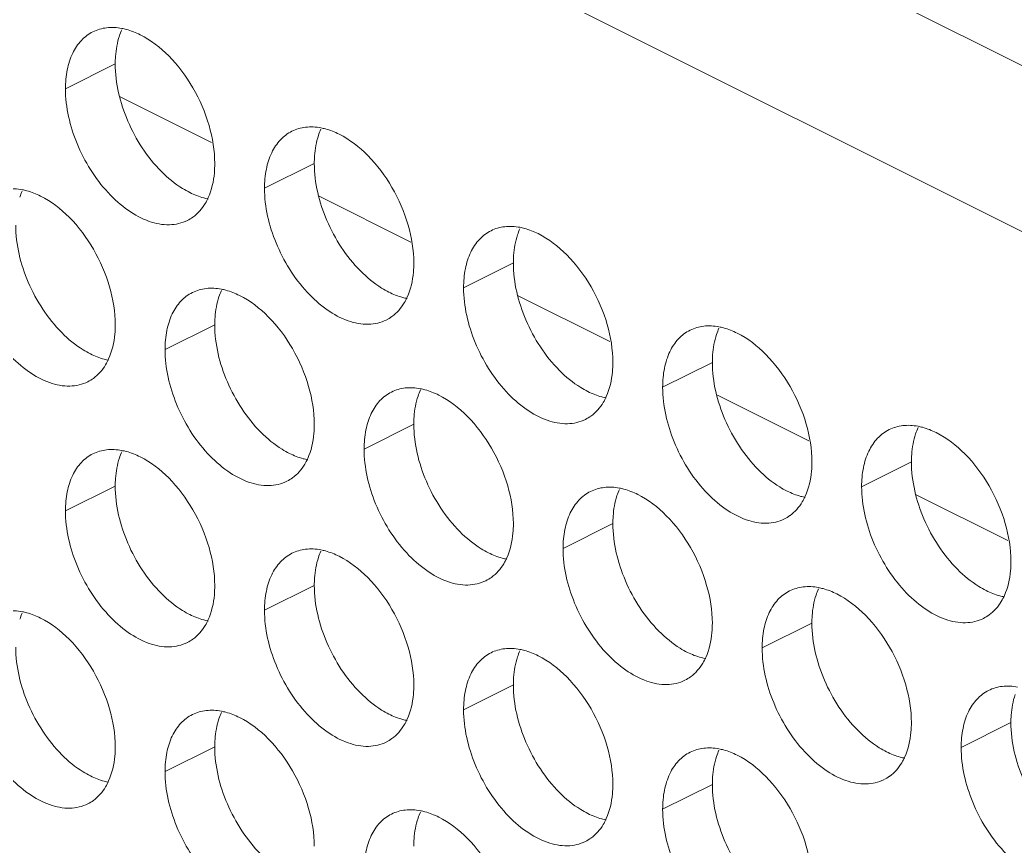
# Model space of a CAD drawing. Header units: millimetres. Extents: x 0 to 2524, y 0 to 1785.
# Drawn here: x 1830.66 to 1841.97, y 907.32 to 916.72 of the extents above; entities that cross this region are included whole.
import ezdxf

# ---------------------------------------------------------------- set-up
doc = ezdxf.new("R2010")
doc.units = ezdxf.units.MM
doc.header["$LTSCALE"] = 0.1
doc.layers.get('0').update_dxf_attribs({"lineweight": 13})
doc.layers.add('标注', color=251, linetype='Continuous', lineweight=9)

msp = doc.modelspace()

# ---------------------------------------------------------------- linework, layer by layer
for p, q in [((1809.692, 932.381), (1900.189, 887.132)), ((1899.058, 885.81), (1809.244, 930.717))]:
    msp.add_line(p, q)
at = {"layer": '标注'}
for p, q in [((1831.741, 916.22), (1831.175, 915.937)), ((1831.797, 915.846), (1832.837, 915.326)), ((1834.004, 915.089), (1833.438, 914.806)), ((1834.06, 914.715), (1835.1, 914.195)), ((1836.267, 913.957), (1835.701, 913.675)), ((1836.323, 913.583), (1837.362, 913.064)), ((1832.872, 913.254), (1832.307, 912.972)), ((1838.529, 912.826), (1837.964, 912.543)), ((1838.586, 912.452), (1839.625, 911.932)), ((1835.135, 912.123), (1834.57, 911.84)), ((1840.792, 911.695), (1840.226, 911.412)), ((1831.741, 911.42), (1831.175, 911.137)), ((1840.848, 911.321), (1841.888, 910.801)), ((1837.398, 910.992), (1836.832, 910.709)), ((1834.004, 910.289), (1833.438, 910.006)), ((1839.661, 909.86), (1839.095, 909.578)), ((1836.267, 909.157), (1835.701, 908.875)), ((1841.923, 908.729), (1841.358, 908.446)), ((1832.872, 908.454), (1832.307, 908.172)), ((1838.529, 908.026), (1837.964, 907.743))]:
    msp.add_line(p, q, dxfattribs=at)
for centre, radius, start, end in [((1832.486, 916.309), 0.734, 155.8796, 161.7803), ((1834.748, 915.178), 0.734, 155.8796, 161.7803), ((1831.354, 914.475), 0.734, 155.8796, 161.7803), ((1832.358, 914.845), 0.453, 296.5256, 305.9034), ((1837.011, 914.046), 0.734, 155.8796, 161.7803), ((1833.617, 913.343), 0.734, 155.8796, 161.7803), ((1834.621, 913.714), 0.453, 296.5256, 305.9034), ((1839.274, 912.915), 0.734, 155.8796, 161.7803), ((1831.227, 913.011), 0.453, 296.5256, 305.9034), ((1835.88, 912.212), 0.734, 155.8796, 161.7803), ((1836.884, 912.583), 0.453, 296.5256, 305.9034), ((1841.537, 911.784), 0.734, 155.8796, 161.7803), ((1832.486, 911.509), 0.734, 155.8796, 161.7803), ((1833.49, 911.88), 0.453, 296.5256, 305.9034), ((1838.142, 911.081), 0.734, 155.8796, 161.7803), ((1839.146, 911.451), 0.453, 296.5256, 305.9034), ((1834.748, 910.378), 0.734, 155.8796, 161.7803), ((1835.752, 910.748), 0.453, 296.5256, 305.9034), ((1840.405, 909.949), 0.734, 155.8796, 161.7803), ((1831.354, 909.675), 0.734, 155.8796, 161.7803), ((1841.409, 910.32), 0.453, 296.5256, 305.9034), ((1832.358, 910.045), 0.453, 296.5256, 305.9034), ((1837.011, 909.246), 0.734, 155.8796, 161.7803), ((1838.015, 909.617), 0.453, 296.5256, 305.9034), ((1833.617, 908.543), 0.734, 155.8796, 161.7803), ((1834.621, 908.914), 0.453, 296.5256, 305.9034), ((1839.274, 908.115), 0.734, 155.8796, 161.7803), ((1840.278, 908.486), 0.453, 296.5256, 305.9034), ((1831.227, 908.211), 0.453, 296.5256, 305.9034), ((1835.88, 907.412), 0.734, 155.8796, 161.7803), ((1836.884, 907.783), 0.453, 296.5256, 305.9034)]:
    msp.add_arc(centre, radius, start, end, dxfattribs=at)
for points, knots in [([(1831.487, 916.586), (1831.536, 916.61), (1831.646, 916.642), (1831.759, 916.635), (1831.816, 916.624)], [0, 0, 0, 0, 0.482538, 1, 1, 1, 1]), ([(1831.175, 915.937), (1831.175, 916.01), (1831.187, 916.149), (1831.246, 916.339), (1831.346, 916.491), (1831.438, 916.562), (1831.487, 916.586)], [0, 0, 0, 0, 0.289235, 0.54966, 0.782932, 1, 1, 1, 1]), ([(1831.741, 916.22), (1831.741, 916.249), (1831.745, 916.356), (1831.764, 916.463), (1831.788, 916.539)], [0, 0, 0, 0, 0.264225, 1, 1, 1, 1]), ([(1831.816, 916.624), (1831.833, 916.621), (1831.905, 916.605), (1831.974, 916.577), (1832.024, 916.552)], [0, 0, 0, 0, 0.238696, 1, 1, 1, 1]), ([(1832.024, 916.552), (1832.145, 916.492), (1832.375, 916.312), (1832.641, 915.954), (1832.822, 915.535), (1832.872, 915.234), (1832.872, 915.089)], [0, 0, 0, 0, 0.229676, 0.488215, 0.753207, 1, 1, 1, 1]), ([(1832.265, 914.998), (1832.103, 915.161), (1831.852, 915.548), (1831.741, 915.999), (1831.741, 916.22)], [0, 0, 0, 0, 0.508684, 1, 1, 1, 1]), ([(1832.561, 914.44), (1832.498, 914.409), (1832.348, 914.375), (1832.11, 914.422), (1831.872, 914.553), (1831.564, 914.831), (1831.278, 915.293), (1831.175, 915.726), (1831.175, 915.937)], [0, 0, 0, 0, 0.090718, 0.191742, 0.308104, 0.439279, 0.725532, 1, 1, 1, 1]), ([(1833.75, 915.455), (1833.798, 915.479), (1833.908, 915.511), (1834.022, 915.504), (1834.079, 915.493)], [0, 0, 0, 0, 0.482538, 1, 1, 1, 1]), ([(1833.438, 914.806), (1833.438, 914.879), (1833.45, 915.018), (1833.509, 915.208), (1833.609, 915.36), (1833.701, 915.431), (1833.75, 915.455)], [0, 0, 0, 0, 0.289235, 0.54966, 0.782932, 1, 1, 1, 1]), ([(1834.004, 915.089), (1834.004, 915.117), (1834.008, 915.225), (1834.026, 915.332), (1834.051, 915.407)], [0, 0, 0, 0, 0.264225, 1, 1, 1, 1]), ([(1834.079, 915.493), (1834.096, 915.49), (1834.168, 915.473), (1834.237, 915.446), (1834.287, 915.421)], [0, 0, 0, 0, 0.238696, 1, 1, 1, 1]), ([(1834.287, 915.421), (1834.407, 915.361), (1834.638, 915.18), (1834.904, 914.822), (1835.085, 914.403), (1835.135, 914.102), (1835.135, 913.957)], [0, 0, 0, 0, 0.229676, 0.488215, 0.753207, 1, 1, 1, 1]), ([(1832.872, 915.089), (1832.872, 915.053), (1832.867, 914.921), (1832.838, 914.788), (1832.798, 914.7)], [0, 0, 0, 0, 0.268874, 1, 1, 1, 1]), ([(1834.528, 913.867), (1834.366, 914.03), (1834.115, 914.417), (1834.004, 914.867), (1834.004, 915.089)], [0, 0, 0, 0, 0.508684, 1, 1, 1, 1]), ([(1832.59, 914.757), (1832.561, 914.771), (1832.443, 914.837), (1832.338, 914.925), (1832.265, 914.998)], [0, 0, 0, 0, 0.235002, 1, 1, 1, 1]), ([(1830.356, 914.752), (1830.404, 914.776), (1830.514, 914.808), (1830.628, 914.801), (1830.685, 914.79)], [0, 0, 0, 0, 0.482538, 1, 1, 1, 1]), ([(1830.685, 914.79), (1830.702, 914.787), (1830.774, 914.77), (1830.843, 914.743), (1830.893, 914.718)], [0, 0, 0, 0, 0.238696, 1, 1, 1, 1]), ([(1830.893, 914.718), (1831.013, 914.658), (1831.244, 914.477), (1831.51, 914.119), (1831.691, 913.7), (1831.741, 913.399), (1831.741, 913.254)], [0, 0, 0, 0, 0.229676, 0.488215, 0.753207, 1, 1, 1, 1]), ([(1832.797, 914.684), (1832.78, 914.688), (1832.709, 914.704), (1832.64, 914.732), (1832.59, 914.757)], [0, 0, 0, 0, 0.238696, 1, 1, 1, 1]), ([(1834.823, 913.308), (1834.761, 913.277), (1834.611, 913.243), (1834.373, 913.291), (1834.135, 913.422), (1833.827, 913.699), (1833.541, 914.162), (1833.438, 914.594), (1833.438, 914.806)], [0, 0, 0, 0, 0.090718, 0.191742, 0.308104, 0.439279, 0.725532, 1, 1, 1, 1]), ([(1832.798, 914.7), (1832.788, 914.677), (1832.744, 914.593), (1832.68, 914.519), (1832.624, 914.478)], [0, 0, 0, 0, 0.265525, 1, 1, 1, 1]), ([(1831.134, 913.164), (1830.972, 913.327), (1830.721, 913.714), (1830.61, 914.164), (1830.61, 914.386)], [0, 0, 0, 0, 0.508684, 1, 1, 1, 1]), ([(1836.013, 914.324), (1836.061, 914.348), (1836.171, 914.379), (1836.285, 914.373), (1836.342, 914.362)], [0, 0, 0, 0, 0.482538, 1, 1, 1, 1]), ([(1835.701, 913.675), (1835.701, 913.747), (1835.713, 913.886), (1835.772, 914.077), (1835.871, 914.229), (1835.964, 914.299), (1836.013, 914.324)], [0, 0, 0, 0, 0.289235, 0.54966, 0.782932, 1, 1, 1, 1]), ([(1836.267, 913.957), (1836.267, 913.986), (1836.27, 914.093), (1836.289, 914.201), (1836.314, 914.276)], [0, 0, 0, 0, 0.264225, 1, 1, 1, 1]), ([(1836.342, 914.362), (1836.359, 914.358), (1836.431, 914.342), (1836.499, 914.315), (1836.549, 914.29)], [0, 0, 0, 0, 0.238696, 1, 1, 1, 1]), ([(1836.549, 914.29), (1836.67, 914.229), (1836.901, 914.049), (1837.167, 913.691), (1837.348, 913.272), (1837.398, 912.971), (1837.398, 912.826)], [0, 0, 0, 0, 0.229676, 0.488215, 0.753207, 1, 1, 1, 1]), ([(1831.429, 912.605), (1831.367, 912.574), (1831.217, 912.54), (1830.979, 912.588), (1830.74, 912.719), (1830.433, 912.996), (1830.147, 913.459), (1830.044, 913.891), (1830.044, 914.103)], [0, 0, 0, 0, 0.090718, 0.191742, 0.308104, 0.439279, 0.725532, 1, 1, 1, 1]), ([(1835.135, 913.957), (1835.135, 913.922), (1835.13, 913.79), (1835.1, 913.657), (1835.061, 913.569)], [0, 0, 0, 0, 0.268874, 1, 1, 1, 1]), ([(1836.79, 912.735), (1836.629, 912.898), (1836.378, 913.285), (1836.267, 913.736), (1836.267, 913.957)], [0, 0, 0, 0, 0.508684, 1, 1, 1, 1]), ([(1834.852, 913.625), (1834.824, 913.639), (1834.706, 913.706), (1834.601, 913.793), (1834.528, 913.867)], [0, 0, 0, 0, 0.235002, 1, 1, 1, 1]), ([(1832.307, 912.972), (1832.307, 913.044), (1832.319, 913.183), (1832.378, 913.374), (1832.477, 913.526), (1832.57, 913.596), (1832.619, 913.621)], [0, 0, 0, 0, 0.289235, 0.54966, 0.782932, 1, 1, 1, 1]), ([(1832.619, 913.621), (1832.667, 913.645), (1832.777, 913.676), (1832.891, 913.67), (1832.948, 913.659)], [0, 0, 0, 0, 0.482538, 1, 1, 1, 1]), ([(1832.948, 913.659), (1832.965, 913.655), (1833.036, 913.639), (1833.105, 913.612), (1833.155, 913.587)], [0, 0, 0, 0, 0.238696, 1, 1, 1, 1]), ([(1833.155, 913.587), (1833.276, 913.526), (1833.507, 913.346), (1833.773, 912.988), (1833.954, 912.569), (1834.004, 912.268), (1834.004, 912.123)], [0, 0, 0, 0, 0.229676, 0.488215, 0.753207, 1, 1, 1, 1]), ([(1835.06, 913.553), (1835.043, 913.556), (1834.971, 913.573), (1834.902, 913.6), (1834.852, 913.625)], [0, 0, 0, 0, 0.238696, 1, 1, 1, 1]), ([(1837.086, 912.177), (1837.023, 912.146), (1836.874, 912.112), (1836.636, 912.16), (1836.397, 912.29), (1836.09, 912.568), (1835.804, 913.031), (1835.701, 913.463), (1835.701, 913.675)], [0, 0, 0, 0, 0.090718, 0.191742, 0.308104, 0.439279, 0.725532, 1, 1, 1, 1]), ([(1832.872, 913.254), (1832.872, 913.283), (1832.876, 913.39), (1832.895, 913.498), (1832.92, 913.573)], [0, 0, 0, 0, 0.264225, 1, 1, 1, 1]), ([(1835.061, 913.569), (1835.05, 913.546), (1835.007, 913.462), (1834.943, 913.388), (1834.887, 913.347)], [0, 0, 0, 0, 0.265525, 1, 1, 1, 1]), ([(1831.741, 913.254), (1831.741, 913.219), (1831.735, 913.087), (1831.706, 912.954), (1831.666, 912.866)], [0, 0, 0, 0, 0.268874, 1, 1, 1, 1]), ([(1833.396, 912.032), (1833.235, 912.195), (1832.984, 912.582), (1832.872, 913.033), (1832.872, 913.254)], [0, 0, 0, 0, 0.508684, 1, 1, 1, 1]), ([(1838.276, 913.192), (1838.324, 913.216), (1838.434, 913.248), (1838.548, 913.241), (1838.604, 913.23)], [0, 0, 0, 0, 0.482538, 1, 1, 1, 1]), ([(1831.458, 912.922), (1831.43, 912.937), (1831.312, 913.003), (1831.206, 913.09), (1831.134, 913.164)], [0, 0, 0, 0, 0.235002, 1, 1, 1, 1]), ([(1837.964, 912.543), (1837.964, 912.616), (1837.976, 912.755), (1838.035, 912.945), (1838.134, 913.097), (1838.227, 913.168), (1838.276, 913.192)], [0, 0, 0, 0, 0.289235, 0.54966, 0.782932, 1, 1, 1, 1]), ([(1838.529, 912.826), (1838.529, 912.854), (1838.533, 912.962), (1838.552, 913.069), (1838.577, 913.144)], [0, 0, 0, 0, 0.264225, 1, 1, 1, 1]), ([(1838.604, 913.23), (1838.622, 913.227), (1838.693, 913.21), (1838.762, 913.183), (1838.812, 913.158)], [0, 0, 0, 0, 0.238696, 1, 1, 1, 1]), ([(1838.812, 913.158), (1838.933, 913.098), (1839.163, 912.917), (1839.43, 912.559), (1839.611, 912.141), (1839.661, 911.84), (1839.661, 911.695)], [0, 0, 0, 0, 0.229676, 0.488215, 0.753207, 1, 1, 1, 1]), ([(1831.666, 912.85), (1831.649, 912.853), (1831.577, 912.87), (1831.508, 912.897), (1831.458, 912.922)], [0, 0, 0, 0, 0.238696, 1, 1, 1, 1]), ([(1833.692, 911.474), (1833.629, 911.443), (1833.479, 911.409), (1833.242, 911.457), (1833.003, 911.587), (1832.695, 911.865), (1832.409, 912.328), (1832.307, 912.76), (1832.307, 912.972)], [0, 0, 0, 0, 0.090718, 0.191742, 0.308104, 0.439279, 0.725532, 1, 1, 1, 1]), ([(1831.666, 912.866), (1831.656, 912.843), (1831.613, 912.759), (1831.549, 912.685), (1831.493, 912.644)], [0, 0, 0, 0, 0.265525, 1, 1, 1, 1]), ([(1837.398, 912.826), (1837.398, 912.79), (1837.392, 912.658), (1837.363, 912.526), (1837.323, 912.437)], [0, 0, 0, 0, 0.268874, 1, 1, 1, 1]), ([(1839.053, 911.604), (1838.892, 911.767), (1838.641, 912.154), (1838.529, 912.605), (1838.529, 912.826)], [0, 0, 0, 0, 0.508684, 1, 1, 1, 1]), ([(1837.115, 912.494), (1837.087, 912.508), (1836.969, 912.575), (1836.863, 912.662), (1836.79, 912.735)], [0, 0, 0, 0, 0.235002, 1, 1, 1, 1]), ([(1834.57, 911.84), (1834.57, 911.913), (1834.582, 912.052), (1834.641, 912.242), (1834.74, 912.394), (1834.833, 912.465), (1834.881, 912.489)], [0, 0, 0, 0, 0.289235, 0.54966, 0.782932, 1, 1, 1, 1]), ([(1834.881, 912.489), (1834.93, 912.513), (1835.04, 912.545), (1835.154, 912.538), (1835.21, 912.527)], [0, 0, 0, 0, 0.482538, 1, 1, 1, 1]), ([(1835.21, 912.527), (1835.228, 912.524), (1835.299, 912.507), (1835.368, 912.48), (1835.418, 912.455)], [0, 0, 0, 0, 0.238696, 1, 1, 1, 1]), ([(1835.418, 912.455), (1835.539, 912.395), (1835.769, 912.215), (1836.035, 911.856), (1836.217, 911.438), (1836.267, 911.137), (1836.267, 910.992)], [0, 0, 0, 0, 0.229676, 0.488215, 0.753207, 1, 1, 1, 1]), ([(1837.323, 912.422), (1837.306, 912.425), (1837.234, 912.442), (1837.165, 912.469), (1837.115, 912.494)], [0, 0, 0, 0, 0.238696, 1, 1, 1, 1]), ([(1839.349, 911.046), (1839.286, 911.014), (1839.136, 910.98), (1838.898, 911.028), (1838.66, 911.159), (1838.352, 911.436), (1838.066, 911.899), (1837.964, 912.332), (1837.964, 912.543)], [0, 0, 0, 0, 0.090718, 0.191742, 0.308104, 0.439279, 0.725532, 1, 1, 1, 1]), ([(1835.135, 912.123), (1835.135, 912.152), (1835.139, 912.259), (1835.158, 912.366), (1835.183, 912.442)], [0, 0, 0, 0, 0.264225, 1, 1, 1, 1]), ([(1837.323, 912.437), (1837.313, 912.414), (1837.27, 912.33), (1837.206, 912.256), (1837.149, 912.215)], [0, 0, 0, 0, 0.265525, 1, 1, 1, 1]), ([(1834.004, 912.123), (1834.004, 912.087), (1833.998, 911.955), (1833.969, 911.823), (1833.929, 911.734)], [0, 0, 0, 0, 0.268874, 1, 1, 1, 1]), ([(1835.659, 910.901), (1835.497, 911.064), (1835.246, 911.451), (1835.135, 911.902), (1835.135, 912.123)], [0, 0, 0, 0, 0.508684, 1, 1, 1, 1]), ([(1840.538, 912.061), (1840.587, 912.085), (1840.697, 912.117), (1840.81, 912.11), (1840.867, 912.099)], [0, 0, 0, 0, 0.482538, 1, 1, 1, 1]), ([(1833.721, 911.791), (1833.693, 911.805), (1833.575, 911.872), (1833.469, 911.959), (1833.396, 912.032)], [0, 0, 0, 0, 0.235002, 1, 1, 1, 1]), ([(1840.226, 911.412), (1840.226, 911.485), (1840.238, 911.624), (1840.297, 911.814), (1840.397, 911.966), (1840.489, 912.036), (1840.538, 912.061)], [0, 0, 0, 0, 0.289235, 0.54966, 0.782932, 1, 1, 1, 1]), ([(1840.792, 911.695), (1840.792, 911.723), (1840.796, 911.831), (1840.815, 911.938), (1840.839, 912.013)], [0, 0, 0, 0, 0.264225, 1, 1, 1, 1]), ([(1840.867, 912.099), (1840.884, 912.096), (1840.956, 912.079), (1841.025, 912.052), (1841.075, 912.027)], [0, 0, 0, 0, 0.238696, 1, 1, 1, 1]), ([(1841.075, 912.027), (1841.196, 911.966), (1841.426, 911.786), (1841.692, 911.428), (1841.873, 911.009), (1841.923, 910.708), (1841.923, 910.563)], [0, 0, 0, 0, 0.229676, 0.488215, 0.753207, 1, 1, 1, 1]), ([(1831.175, 911.137), (1831.175, 911.21), (1831.187, 911.349), (1831.246, 911.539), (1831.346, 911.691), (1831.438, 911.762), (1831.487, 911.786)], [0, 0, 0, 0, 0.289235, 0.54966, 0.782932, 1, 1, 1, 1]), ([(1831.487, 911.786), (1831.536, 911.81), (1831.646, 911.842), (1831.759, 911.835), (1831.816, 911.824)], [0, 0, 0, 0, 0.482538, 1, 1, 1, 1]), ([(1831.816, 911.824), (1831.833, 911.821), (1831.905, 911.805), (1831.974, 911.777), (1832.024, 911.752)], [0, 0, 0, 0, 0.238696, 1, 1, 1, 1]), ([(1833.929, 911.719), (1833.911, 911.722), (1833.84, 911.739), (1833.771, 911.766), (1833.721, 911.791)], [0, 0, 0, 0, 0.238696, 1, 1, 1, 1]), ([(1835.955, 910.343), (1835.892, 910.312), (1835.742, 910.278), (1835.504, 910.325), (1835.266, 910.456), (1834.958, 910.733), (1834.672, 911.196), (1834.57, 911.629), (1834.57, 911.84)], [0, 0, 0, 0, 0.090718, 0.191742, 0.308104, 0.439279, 0.725532, 1, 1, 1, 1]), ([(1831.741, 911.42), (1831.741, 911.449), (1831.745, 911.556), (1831.764, 911.663), (1831.788, 911.739)], [0, 0, 0, 0, 0.264225, 1, 1, 1, 1]), ([(1832.024, 911.752), (1832.145, 911.692), (1832.375, 911.512), (1832.641, 911.154), (1832.822, 910.735), (1832.872, 910.434), (1832.872, 910.289)], [0, 0, 0, 0, 0.229676, 0.488215, 0.753207, 1, 1, 1, 1]), ([(1833.929, 911.734), (1833.919, 911.711), (1833.876, 911.627), (1833.812, 911.553), (1833.755, 911.513)], [0, 0, 0, 0, 0.265525, 1, 1, 1, 1]), ([(1839.661, 911.695), (1839.661, 911.659), (1839.655, 911.527), (1839.626, 911.394), (1839.586, 911.306)], [0, 0, 0, 0, 0.268874, 1, 1, 1, 1]), ([(1841.316, 910.473), (1841.154, 910.635), (1840.903, 911.023), (1840.792, 911.473), (1840.792, 911.695)], [0, 0, 0, 0, 0.508684, 1, 1, 1, 1]), ([(1839.378, 911.363), (1839.349, 911.377), (1839.232, 911.443), (1839.126, 911.531), (1839.053, 911.604)], [0, 0, 0, 0, 0.235002, 1, 1, 1, 1]), ([(1832.265, 910.198), (1832.103, 910.361), (1831.852, 910.748), (1831.741, 911.199), (1831.741, 911.42)], [0, 0, 0, 0, 0.508684, 1, 1, 1, 1]), ([(1836.832, 910.709), (1836.832, 910.782), (1836.844, 910.921), (1836.903, 911.111), (1837.003, 911.263), (1837.095, 911.333), (1837.144, 911.358)], [0, 0, 0, 0, 0.289235, 0.54966, 0.782932, 1, 1, 1, 1]), ([(1837.144, 911.358), (1837.193, 911.382), (1837.303, 911.414), (1837.416, 911.407), (1837.473, 911.396)], [0, 0, 0, 0, 0.482538, 1, 1, 1, 1]), ([(1837.473, 911.396), (1837.49, 911.393), (1837.562, 911.376), (1837.631, 911.349), (1837.681, 911.324)], [0, 0, 0, 0, 0.238696, 1, 1, 1, 1]), ([(1837.681, 911.324), (1837.801, 911.264), (1838.032, 911.083), (1838.298, 910.725), (1838.479, 910.306), (1838.529, 910.005), (1838.529, 909.86)], [0, 0, 0, 0, 0.229676, 0.488215, 0.753207, 1, 1, 1, 1]), ([(1839.586, 911.29), (1839.568, 911.294), (1839.497, 911.31), (1839.428, 911.338), (1839.378, 911.363)], [0, 0, 0, 0, 0.238696, 1, 1, 1, 1]), ([(1841.612, 909.914), (1841.549, 909.883), (1841.399, 909.849), (1841.161, 909.897), (1840.923, 910.027), (1840.615, 910.305), (1840.329, 910.768), (1840.226, 911.2), (1840.226, 911.412)], [0, 0, 0, 0, 0.090718, 0.191742, 0.308104, 0.439279, 0.725532, 1, 1, 1, 1]), ([(1837.398, 910.992), (1837.398, 911.02), (1837.402, 911.128), (1837.42, 911.235), (1837.445, 911.31)], [0, 0, 0, 0, 0.264225, 1, 1, 1, 1]), ([(1839.586, 911.306), (1839.576, 911.283), (1839.533, 911.199), (1839.468, 911.125), (1839.412, 911.084)], [0, 0, 0, 0, 0.265525, 1, 1, 1, 1]), ([(1832.561, 909.64), (1832.498, 909.609), (1832.348, 909.575), (1832.11, 909.622), (1831.872, 909.753), (1831.564, 910.031), (1831.278, 910.493), (1831.175, 910.926), (1831.175, 911.137)], [0, 0, 0, 0, 0.090718, 0.191742, 0.308104, 0.439279, 0.725532, 1, 1, 1, 1]), ([(1836.267, 910.992), (1836.267, 910.956), (1836.261, 910.824), (1836.232, 910.691), (1836.192, 910.603)], [0, 0, 0, 0, 0.268874, 1, 1, 1, 1]), ([(1837.922, 909.77), (1837.76, 909.932), (1837.509, 910.32), (1837.398, 910.77), (1837.398, 910.992)], [0, 0, 0, 0, 0.508684, 1, 1, 1, 1]), ([(1835.984, 910.66), (1835.955, 910.674), (1835.837, 910.74), (1835.732, 910.828), (1835.659, 910.901)], [0, 0, 0, 0, 0.235002, 1, 1, 1, 1]), ([(1833.438, 910.006), (1833.438, 910.079), (1833.45, 910.218), (1833.509, 910.408), (1833.609, 910.56), (1833.701, 910.631), (1833.75, 910.655)], [0, 0, 0, 0, 0.289235, 0.54966, 0.782932, 1, 1, 1, 1]), ([(1833.75, 910.655), (1833.798, 910.679), (1833.908, 910.711), (1834.022, 910.704), (1834.079, 910.693)], [0, 0, 0, 0, 0.482538, 1, 1, 1, 1]), ([(1834.079, 910.693), (1834.096, 910.69), (1834.168, 910.673), (1834.237, 910.646), (1834.287, 910.621)], [0, 0, 0, 0, 0.238696, 1, 1, 1, 1]), ([(1836.191, 910.587), (1836.174, 910.591), (1836.103, 910.607), (1836.034, 910.635), (1835.984, 910.66)], [0, 0, 0, 0, 0.238696, 1, 1, 1, 1]), ([(1838.217, 909.211), (1838.155, 909.18), (1838.005, 909.146), (1837.767, 909.194), (1837.529, 909.325), (1837.221, 909.602), (1836.935, 910.065), (1836.832, 910.497), (1836.832, 910.709)], [0, 0, 0, 0, 0.090718, 0.191742, 0.308104, 0.439279, 0.725532, 1, 1, 1, 1]), ([(1834.004, 910.289), (1834.004, 910.317), (1834.008, 910.425), (1834.026, 910.532), (1834.051, 910.607)], [0, 0, 0, 0, 0.264225, 1, 1, 1, 1]), ([(1834.287, 910.621), (1834.407, 910.561), (1834.638, 910.38), (1834.904, 910.022), (1835.085, 909.603), (1835.135, 909.302), (1835.135, 909.157)], [0, 0, 0, 0, 0.229676, 0.488215, 0.753207, 1, 1, 1, 1]), ([(1836.192, 910.603), (1836.182, 910.58), (1836.138, 910.496), (1836.074, 910.422), (1836.018, 910.381)], [0, 0, 0, 0, 0.265525, 1, 1, 1, 1]), ([(1841.923, 910.563), (1841.923, 910.528), (1841.918, 910.395), (1841.889, 910.263), (1841.849, 910.174)], [0, 0, 0, 0, 0.268874, 1, 1, 1, 1]), ([(1841.641, 910.231), (1841.612, 910.245), (1841.494, 910.312), (1841.389, 910.399), (1841.316, 910.473)], [0, 0, 0, 0, 0.235002, 1, 1, 1, 1]), ([(1832.59, 909.957), (1832.561, 909.971), (1832.443, 910.037), (1832.338, 910.125), (1832.265, 910.198)], [0, 0, 0, 0, 0.235002, 1, 1, 1, 1]), ([(1832.872, 910.289), (1832.872, 910.253), (1832.867, 910.121), (1832.838, 909.988), (1832.798, 909.9)], [0, 0, 0, 0, 0.268874, 1, 1, 1, 1]), ([(1834.528, 909.067), (1834.366, 909.23), (1834.115, 909.617), (1834.004, 910.067), (1834.004, 910.289)], [0, 0, 0, 0, 0.508684, 1, 1, 1, 1]), ([(1839.095, 909.578), (1839.095, 909.65), (1839.107, 909.789), (1839.166, 909.979), (1839.265, 910.132), (1839.358, 910.202), (1839.407, 910.226)], [0, 0, 0, 0, 0.289235, 0.54966, 0.782932, 1, 1, 1, 1]), ([(1839.407, 910.226), (1839.455, 910.251), (1839.565, 910.282), (1839.679, 910.276), (1839.736, 910.265)], [0, 0, 0, 0, 0.482538, 1, 1, 1, 1]), ([(1839.736, 910.265), (1839.753, 910.261), (1839.825, 910.245), (1839.894, 910.217), (1839.944, 910.192)], [0, 0, 0, 0, 0.238696, 1, 1, 1, 1]), ([(1839.944, 910.192), (1840.064, 910.132), (1840.295, 909.952), (1840.561, 909.594), (1840.742, 909.175), (1840.792, 908.874), (1840.792, 908.729)], [0, 0, 0, 0, 0.229676, 0.488215, 0.753207, 1, 1, 1, 1]), ([(1841.848, 910.159), (1841.831, 910.162), (1841.76, 910.179), (1841.691, 910.206), (1841.641, 910.231)], [0, 0, 0, 0, 0.238696, 1, 1, 1, 1]), ([(1839.661, 909.86), (1839.661, 909.889), (1839.664, 909.996), (1839.683, 910.104), (1839.708, 910.179)], [0, 0, 0, 0, 0.264225, 1, 1, 1, 1]), ([(1841.849, 910.174), (1841.839, 910.152), (1841.795, 910.068), (1841.731, 909.993), (1841.675, 909.953)], [0, 0, 0, 0, 0.265525, 1, 1, 1, 1]), ([(1830.356, 909.952), (1830.404, 909.976), (1830.514, 910.008), (1830.628, 910.001), (1830.685, 909.99)], [0, 0, 0, 0, 0.482538, 1, 1, 1, 1]), ([(1830.685, 909.99), (1830.702, 909.987), (1830.774, 909.97), (1830.843, 909.943), (1830.893, 909.918)], [0, 0, 0, 0, 0.238696, 1, 1, 1, 1]), ([(1834.823, 908.508), (1834.761, 908.477), (1834.611, 908.443), (1834.373, 908.491), (1834.135, 908.622), (1833.827, 908.899), (1833.541, 909.362), (1833.438, 909.794), (1833.438, 910.006)], [0, 0, 0, 0, 0.090718, 0.191742, 0.308104, 0.439279, 0.725532, 1, 1, 1, 1]), ([(1830.893, 909.918), (1831.013, 909.858), (1831.244, 909.677), (1831.51, 909.319), (1831.691, 908.9), (1831.741, 908.599), (1831.741, 908.454)], [0, 0, 0, 0, 0.229676, 0.488215, 0.753207, 1, 1, 1, 1]), ([(1832.797, 909.884), (1832.78, 909.888), (1832.709, 909.904), (1832.64, 909.932), (1832.59, 909.957)], [0, 0, 0, 0, 0.238696, 1, 1, 1, 1]), ([(1832.798, 909.9), (1832.788, 909.877), (1832.744, 909.793), (1832.68, 909.719), (1832.624, 909.678)], [0, 0, 0, 0, 0.265525, 1, 1, 1, 1]), ([(1838.529, 909.86), (1838.529, 909.825), (1838.524, 909.692), (1838.494, 909.56), (1838.455, 909.471)], [0, 0, 0, 0, 0.268874, 1, 1, 1, 1]), ([(1840.185, 908.638), (1840.023, 908.801), (1839.772, 909.188), (1839.661, 909.639), (1839.661, 909.86)], [0, 0, 0, 0, 0.508684, 1, 1, 1, 1]), ([(1838.246, 909.528), (1838.218, 909.542), (1838.1, 909.609), (1837.995, 909.696), (1837.922, 909.77)], [0, 0, 0, 0, 0.235002, 1, 1, 1, 1]), ([(1831.134, 908.364), (1830.972, 908.527), (1830.721, 908.914), (1830.61, 909.364), (1830.61, 909.586)], [0, 0, 0, 0, 0.508684, 1, 1, 1, 1]), ([(1835.701, 908.875), (1835.701, 908.947), (1835.713, 909.086), (1835.772, 909.277), (1835.871, 909.429), (1835.964, 909.499), (1836.013, 909.524)], [0, 0, 0, 0, 0.289235, 0.54966, 0.782932, 1, 1, 1, 1]), ([(1836.013, 909.524), (1836.061, 909.548), (1836.171, 909.579), (1836.285, 909.573), (1836.342, 909.562)], [0, 0, 0, 0, 0.482538, 1, 1, 1, 1]), ([(1836.342, 909.562), (1836.359, 909.558), (1836.431, 909.542), (1836.499, 909.515), (1836.549, 909.49)], [0, 0, 0, 0, 0.238696, 1, 1, 1, 1]), ([(1838.454, 909.456), (1838.437, 909.459), (1838.365, 909.476), (1838.296, 909.503), (1838.246, 909.528)], [0, 0, 0, 0, 0.238696, 1, 1, 1, 1]), ([(1840.48, 908.08), (1840.418, 908.049), (1840.268, 908.015), (1840.03, 908.063), (1839.791, 908.193), (1839.484, 908.471), (1839.198, 908.933), (1839.095, 909.366), (1839.095, 909.578)], [0, 0, 0, 0, 0.090718, 0.191742, 0.308104, 0.439279, 0.725532, 1, 1, 1, 1]), ([(1836.267, 909.157), (1836.267, 909.186), (1836.27, 909.293), (1836.289, 909.401), (1836.314, 909.476)], [0, 0, 0, 0, 0.264225, 1, 1, 1, 1]), ([(1836.549, 909.49), (1836.67, 909.429), (1836.901, 909.249), (1837.167, 908.891), (1837.348, 908.472), (1837.398, 908.171), (1837.398, 908.026)], [0, 0, 0, 0, 0.229676, 0.488215, 0.753207, 1, 1, 1, 1]), ([(1838.455, 909.471), (1838.444, 909.449), (1838.401, 909.365), (1838.337, 909.29), (1838.281, 909.25)], [0, 0, 0, 0, 0.265525, 1, 1, 1, 1]), ([(1831.429, 907.805), (1831.367, 907.774), (1831.217, 907.74), (1830.979, 907.788), (1830.74, 907.919), (1830.433, 908.196), (1830.147, 908.659), (1830.044, 909.091), (1830.044, 909.303)], [0, 0, 0, 0, 0.090718, 0.191742, 0.308104, 0.439279, 0.725532, 1, 1, 1, 1]), ([(1834.852, 908.825), (1834.824, 908.839), (1834.706, 908.906), (1834.601, 908.993), (1834.528, 909.067)], [0, 0, 0, 0, 0.235002, 1, 1, 1, 1]), ([(1835.135, 909.157), (1835.135, 909.122), (1835.13, 908.99), (1835.1, 908.857), (1835.061, 908.769)], [0, 0, 0, 0, 0.268874, 1, 1, 1, 1]), ([(1836.79, 907.935), (1836.629, 908.098), (1836.378, 908.485), (1836.267, 908.936), (1836.267, 909.157)], [0, 0, 0, 0, 0.508684, 1, 1, 1, 1]), ([(1841.358, 908.446), (1841.358, 908.519), (1841.37, 908.658), (1841.429, 908.848), (1841.528, 909), (1841.621, 909.071), (1841.67, 909.095)], [0, 0, 0, 0, 0.289235, 0.54966, 0.782932, 1, 1, 1, 1]), ([(1841.67, 909.095), (1841.718, 909.119), (1841.828, 909.151), (1841.942, 909.144), (1841.999, 909.133)], [0, 0, 0, 0, 0.482538, 1, 1, 1, 1]), ([(1841.923, 908.729), (1841.923, 908.757), (1841.927, 908.865), (1841.946, 908.972), (1841.971, 909.047)], [0, 0, 0, 0, 0.264225, 1, 1, 1, 1]), ([(1832.619, 908.821), (1832.667, 908.845), (1832.777, 908.876), (1832.891, 908.87), (1832.948, 908.859)], [0, 0, 0, 0, 0.482538, 1, 1, 1, 1]), ([(1832.948, 908.859), (1832.965, 908.855), (1833.036, 908.839), (1833.105, 908.812), (1833.155, 908.787)], [0, 0, 0, 0, 0.238696, 1, 1, 1, 1]), ([(1837.086, 907.377), (1837.023, 907.346), (1836.874, 907.312), (1836.636, 907.36), (1836.397, 907.49), (1836.09, 907.768), (1835.804, 908.231), (1835.701, 908.663), (1835.701, 908.875)], [0, 0, 0, 0, 0.090718, 0.191742, 0.308104, 0.439279, 0.725532, 1, 1, 1, 1]), ([(1832.307, 908.172), (1832.307, 908.244), (1832.319, 908.383), (1832.378, 908.574), (1832.477, 908.726), (1832.57, 908.796), (1832.619, 908.821)], [0, 0, 0, 0, 0.289235, 0.54966, 0.782932, 1, 1, 1, 1]), ([(1832.872, 908.454), (1832.872, 908.483), (1832.876, 908.59), (1832.895, 908.698), (1832.92, 908.773)], [0, 0, 0, 0, 0.264225, 1, 1, 1, 1]), ([(1833.155, 908.787), (1833.276, 908.726), (1833.507, 908.546), (1833.773, 908.188), (1833.954, 907.769), (1834.004, 907.468), (1834.004, 907.323)], [0, 0, 0, 0, 0.229676, 0.488215, 0.753207, 1, 1, 1, 1]), ([(1835.06, 908.753), (1835.043, 908.756), (1834.971, 908.773), (1834.902, 908.8), (1834.852, 908.825)], [0, 0, 0, 0, 0.238696, 1, 1, 1, 1]), ([(1835.061, 908.769), (1835.05, 908.746), (1835.007, 908.662), (1834.943, 908.588), (1834.887, 908.547)], [0, 0, 0, 0, 0.265525, 1, 1, 1, 1]), ([(1840.792, 908.729), (1840.792, 908.693), (1840.786, 908.561), (1840.757, 908.428), (1840.717, 908.34)], [0, 0, 0, 0, 0.268874, 1, 1, 1, 1]), ([(1842.447, 907.507), (1842.286, 907.67), (1842.035, 908.057), (1841.923, 908.507), (1841.923, 908.729)], [0, 0, 0, 0, 0.508684, 1, 1, 1, 1]), ([(1840.509, 908.397), (1840.481, 908.411), (1840.363, 908.478), (1840.257, 908.565), (1840.185, 908.638)], [0, 0, 0, 0, 0.235002, 1, 1, 1, 1]), ([(1831.741, 908.454), (1831.741, 908.419), (1831.735, 908.287), (1831.706, 908.154), (1831.666, 908.066)], [0, 0, 0, 0, 0.268874, 1, 1, 1, 1]), ([(1833.396, 907.232), (1833.235, 907.395), (1832.984, 907.782), (1832.872, 908.233), (1832.872, 908.454)], [0, 0, 0, 0, 0.508684, 1, 1, 1, 1]), ([(1837.964, 907.743), (1837.964, 907.816), (1837.976, 907.955), (1838.035, 908.145), (1838.134, 908.297), (1838.227, 908.368), (1838.276, 908.392)], [0, 0, 0, 0, 0.289235, 0.54966, 0.782932, 1, 1, 1, 1]), ([(1838.276, 908.392), (1838.324, 908.416), (1838.434, 908.448), (1838.548, 908.441), (1838.604, 908.43)], [0, 0, 0, 0, 0.482538, 1, 1, 1, 1]), ([(1838.604, 908.43), (1838.622, 908.427), (1838.693, 908.41), (1838.762, 908.383), (1838.812, 908.358)], [0, 0, 0, 0, 0.238696, 1, 1, 1, 1]), ([(1840.717, 908.325), (1840.7, 908.328), (1840.628, 908.345), (1840.559, 908.372), (1840.509, 908.397)], [0, 0, 0, 0, 0.238696, 1, 1, 1, 1]), ([(1842.743, 906.949), (1842.68, 906.917), (1842.53, 906.883), (1842.293, 906.931), (1842.054, 907.062), (1841.746, 907.339), (1841.46, 907.802), (1841.358, 908.234), (1841.358, 908.446)], [0, 0, 0, 0, 0.090718, 0.191742, 0.308104, 0.439279, 0.725532, 1, 1, 1, 1]), ([(1831.458, 908.122), (1831.43, 908.137), (1831.312, 908.203), (1831.206, 908.29), (1831.134, 908.364)], [0, 0, 0, 0, 0.235002, 1, 1, 1, 1]), ([(1838.529, 908.026), (1838.529, 908.054), (1838.533, 908.162), (1838.552, 908.269), (1838.577, 908.344)], [0, 0, 0, 0, 0.264225, 1, 1, 1, 1]), ([(1838.812, 908.358), (1838.933, 908.298), (1839.163, 908.117), (1839.43, 907.759), (1839.611, 907.341), (1839.661, 907.04), (1839.661, 906.895)], [0, 0, 0, 0, 0.229676, 0.488215, 0.753207, 1, 1, 1, 1]), ([(1840.717, 908.34), (1840.707, 908.317), (1840.664, 908.233), (1840.6, 908.159), (1840.544, 908.118)], [0, 0, 0, 0, 0.265525, 1, 1, 1, 1]), ([(1833.692, 906.674), (1833.629, 906.643), (1833.479, 906.609), (1833.242, 906.657), (1833.003, 906.787), (1832.695, 907.065), (1832.409, 907.528), (1832.307, 907.96), (1832.307, 908.172)], [0, 0, 0, 0, 0.090718, 0.191742, 0.308104, 0.439279, 0.725532, 1, 1, 1, 1]), ([(1831.666, 908.05), (1831.649, 908.053), (1831.577, 908.07), (1831.508, 908.097), (1831.458, 908.122)], [0, 0, 0, 0, 0.238696, 1, 1, 1, 1]), ([(1831.666, 908.066), (1831.656, 908.043), (1831.613, 907.959), (1831.549, 907.885), (1831.493, 907.844)], [0, 0, 0, 0, 0.265525, 1, 1, 1, 1]), ([(1837.115, 907.694), (1837.087, 907.708), (1836.969, 907.775), (1836.863, 907.862), (1836.79, 907.935)], [0, 0, 0, 0, 0.235002, 1, 1, 1, 1]), ([(1837.398, 908.026), (1837.398, 907.99), (1837.392, 907.858), (1837.363, 907.726), (1837.323, 907.637)], [0, 0, 0, 0, 0.268874, 1, 1, 1, 1]), ([(1839.053, 906.804), (1838.892, 906.967), (1838.641, 907.354), (1838.529, 907.805), (1838.529, 908.026)], [0, 0, 0, 0, 0.508684, 1, 1, 1, 1]), ([(1834.881, 907.689), (1834.93, 907.713), (1835.04, 907.745), (1835.154, 907.738), (1835.21, 907.727)], [0, 0, 0, 0, 0.482538, 1, 1, 1, 1]), ([(1835.21, 907.727), (1835.228, 907.724), (1835.299, 907.707), (1835.368, 907.68), (1835.418, 907.655)], [0, 0, 0, 0, 0.238696, 1, 1, 1, 1]), ([(1839.349, 906.246), (1839.286, 906.214), (1839.136, 906.18), (1838.898, 906.228), (1838.66, 906.359), (1838.352, 906.636), (1838.066, 907.099), (1837.964, 907.532), (1837.964, 907.743)], [0, 0, 0, 0, 0.090718, 0.191742, 0.308104, 0.439279, 0.725532, 1, 1, 1, 1]), ([(1834.57, 907.04), (1834.57, 907.113), (1834.582, 907.252), (1834.641, 907.442), (1834.74, 907.594), (1834.833, 907.665), (1834.881, 907.689)], [0, 0, 0, 0, 0.289235, 0.54966, 0.782932, 1, 1, 1, 1]), ([(1835.135, 907.323), (1835.135, 907.352), (1835.139, 907.459), (1835.158, 907.566), (1835.183, 907.642)], [0, 0, 0, 0, 0.264225, 1, 1, 1, 1]), ([(1835.418, 907.655), (1835.539, 907.595), (1835.769, 907.415), (1836.035, 907.056), (1836.217, 906.638), (1836.267, 906.337), (1836.267, 906.192)], [0, 0, 0, 0, 0.229676, 0.488215, 0.753207, 1, 1, 1, 1]), ([(1837.323, 907.622), (1837.306, 907.625), (1837.234, 907.642), (1837.165, 907.669), (1837.115, 907.694)], [0, 0, 0, 0, 0.238696, 1, 1, 1, 1]), ([(1837.323, 907.637), (1837.313, 907.614), (1837.27, 907.53), (1837.206, 907.456), (1837.149, 907.415)], [0, 0, 0, 0, 0.265525, 1, 1, 1, 1])]:
    msp.add_open_spline(points, degree=3, knots=knots, dxfattribs=at)

doc.saveas('drawing.dxf')
